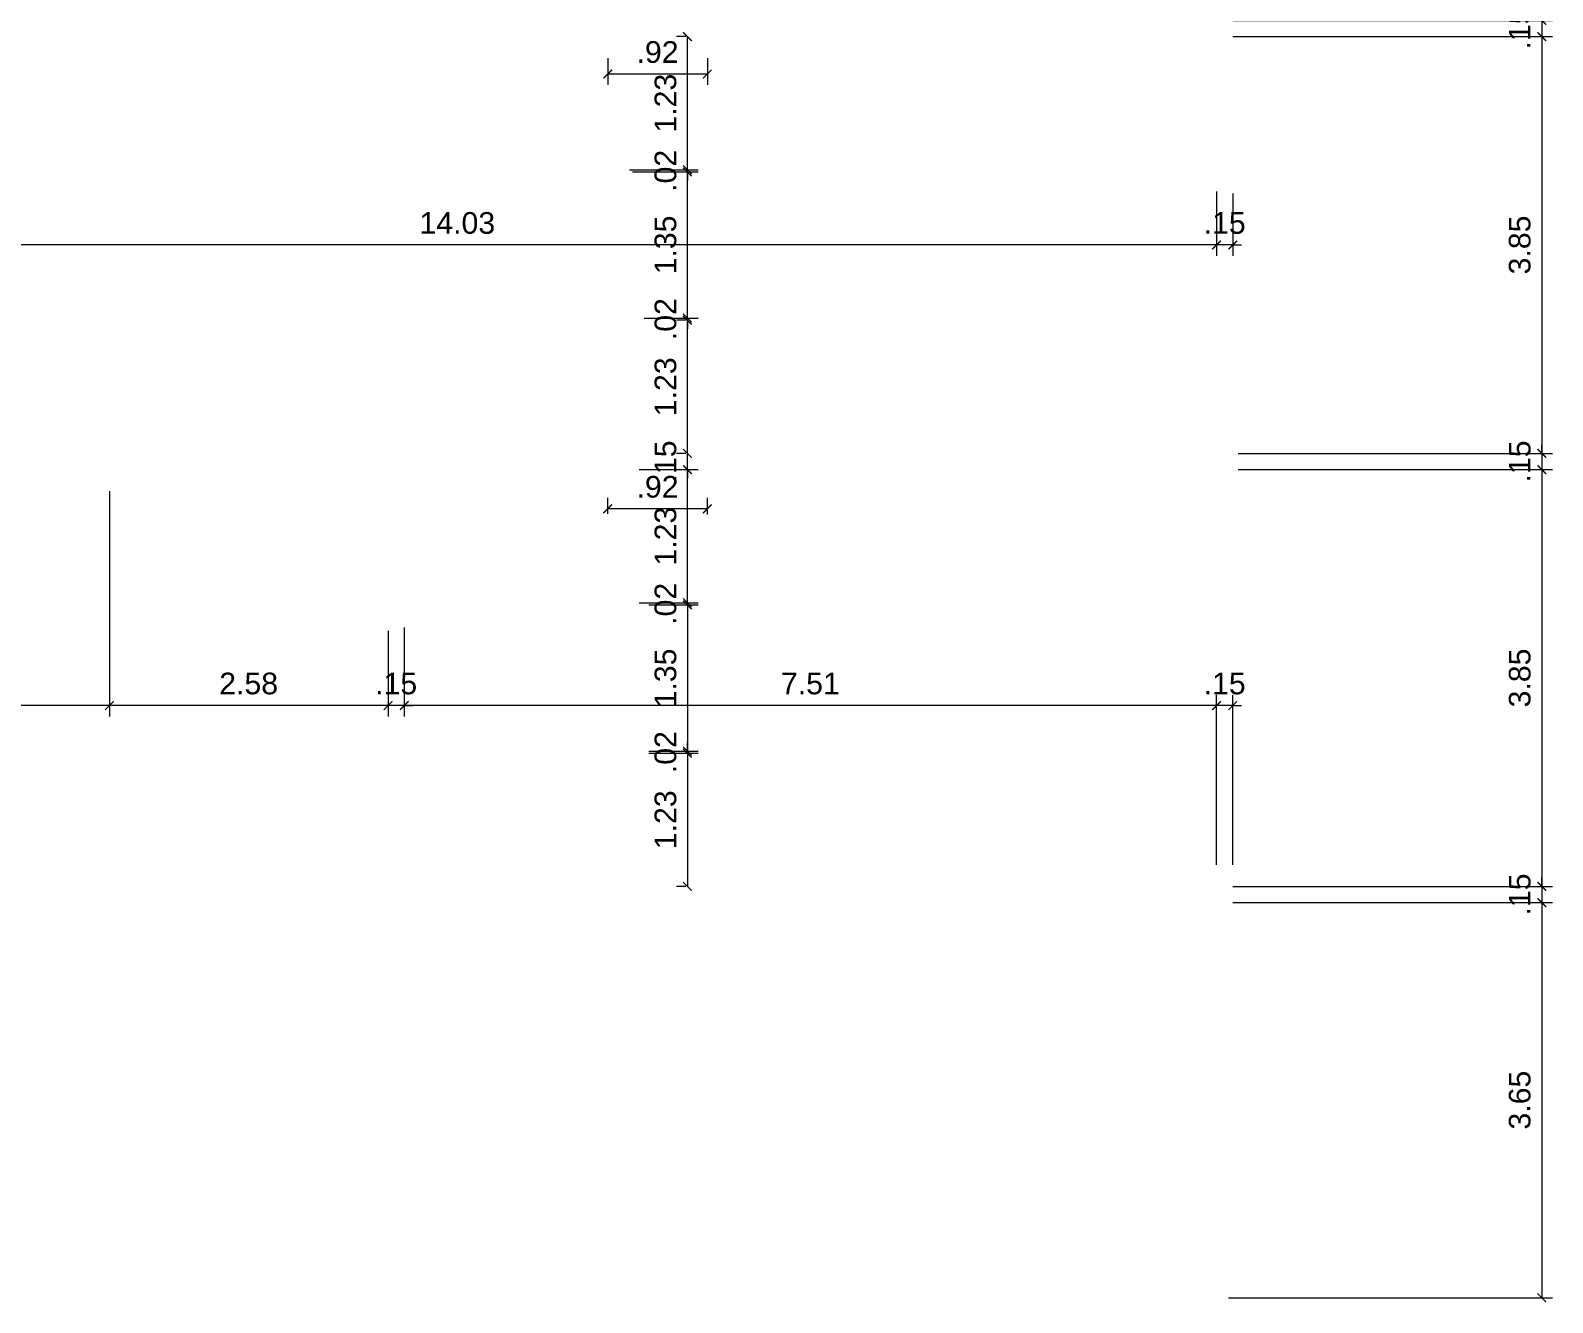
# Model space of a CAD drawing. Header units: metres. Extents: x 2304 to 3408, y 318 to 588.
# Drawn here: x 2368.4 to 2382.46, y 351.67 to 363.42 of the extents above; entities that cross this region are included whole.
import ezdxf

# ---------------------------------------------------------------- set-up
doc = ezdxf.new("R2010")
doc.units = ezdxf.units.M
doc.header["$LTSCALE"] = 5.5
doc.header["$MEASUREMENT"] = 0
doc.header["$PDMODE"] = 1
doc.layers.add('2prancha', color=4, linetype='Continuous', lineweight=18)
doc.layers.add('COTA 1 100', color=2, linetype='Continuous')
doc.styles.add('Luana', font='arial.ttf')
doc.dimstyles.new('arial100', dxfattribs={"dimtxt": 0.2, "dimasz": 0.08, "dimexe": 0.1, "dimexo": 0.2, "dimgap": 0.1, "dimtad": 1, "dimzin": 4, "dimdsep": 46, "dimtxsty": 'Luana', "dimblk": 'ARCHTICK', "dimcen": 0, "dimclrd": 7, "dimclre": 7, "dimclrt": 256, "dimadec": 0, "dimazin": 0, "dimtfac": 1, "dimtix": 1, "dimtmove": 0, "dimatfit": 3, "dimldrblk": 'CLOSEDBLANK', "dimfxl": 0, "dimlwd": 5, "dimlwe": 5, "dimarcsym": 0})

# ---------------------------------------------------------------- blocks, each defined once
blk = doc.blocks.new('_ArchTick')
at = {"color": 0, "linetype": 'ByBlock', "const_width": 0.15}
blk.add_lwpolyline([(-0.5, -0.5), (0.5, 0.5)], dxfattribs=at)
blk = doc.blocks.new('*D121')
at = {"layer": 'COTA 1 100', "color": 7, "lineweight": 5}
for p, q in [((2382.362, 363.51), (2382.362, 363.59)), ((2379.507, 363.51), (2382.462, 363.51)), ((2382.362, 363.51), (2382.362, 363.36)), ((2379.507, 363.36), (2382.462, 363.36)), ((2382.362, 363.36), (2382.362, 363.28))]:
    blk.add_line(p, q, dxfattribs=at)
at = {"layer": 'Defpoints', "color": 0}
for p in [(2379.307, 363.51), (2379.307, 363.36), (2382.362, 363.36)]:
    blk.add_point(p, dxfattribs=at)
at = {"layer": 'COTA 1 100', "color": 7, "lineweight": 5, "xscale": 0.08, "yscale": 0.08, "zscale": 0.08}
for p, rotation in [((2382.362, 363.51), 270), ((2382.362, 363.36), 90)]:
    blk.add_blockref('_ArchTick', p, dxfattribs=dict(at, rotation=rotation))
at = {"layer": 'COTA 1 100', "insert": (2382.159, 363.435), "char_height": 0.2, "attachment_point": 5, "rotation": 90, "style": 'Luana'}
blk.add_mtext('.15', dxfattribs=at)
blk = doc.blocks.new('_ClosedBlank')
at = {"layer": '2prancha', "color": 0, "lineweight": -2}
for p, q in [((-1, 0.17), (0, 0)), ((-1, 0.17), (-1, -0.17)), ((0, 0), (-1, -0.17))]:
    blk.add_line(p, q, dxfattribs=at)
blk = doc.blocks.new('*D122')
at = {"layer": 'COTA 1 100', "color": 7, "lineweight": 5}
for p, q in [((2379.507, 363.36), (2382.462, 363.36)), ((2382.362, 363.36), (2382.362, 359.51)), ((2379.557, 359.51), (2382.462, 359.51))]:
    blk.add_line(p, q, dxfattribs=at)
at = {"layer": 'Defpoints', "color": 0}
for p in [(2379.307, 363.36), (2379.357, 359.51), (2382.362, 359.51)]:
    blk.add_point(p, dxfattribs=at)
at = {"layer": 'COTA 1 100', "color": 7, "lineweight": 5, "xscale": 0.08, "yscale": 0.08, "zscale": 0.08}
for p, rotation in [((2382.362, 363.36), 90), ((2382.362, 359.51), 270)]:
    blk.add_blockref('_ArchTick', p, dxfattribs=dict(at, rotation=rotation))
at = {"layer": 'COTA 1 100', "insert": (2382.159, 361.435), "char_height": 0.2, "attachment_point": 5, "rotation": 90, "style": 'Luana'}
blk.add_mtext('3.85', dxfattribs=at)
blk = doc.blocks.new('*D123')
at = {"layer": 'COTA 1 100', "color": 7, "lineweight": 5}
for p, q in [((2379.557, 359.51), (2382.462, 359.51)), ((2382.362, 359.51), (2382.362, 359.59)), ((2382.362, 359.51), (2382.362, 359.36)), ((2379.557, 359.36), (2382.462, 359.36)), ((2382.362, 359.36), (2382.362, 359.28))]:
    blk.add_line(p, q, dxfattribs=at)
at = {"layer": 'Defpoints', "color": 0}
for p in [(2379.357, 359.51), (2379.357, 359.36), (2382.362, 359.36)]:
    blk.add_point(p, dxfattribs=at)
at = {"layer": 'COTA 1 100', "color": 7, "lineweight": 5, "xscale": 0.08, "yscale": 0.08, "zscale": 0.08}
for p, rotation in [((2382.362, 359.51), 270), ((2382.362, 359.36), 90)]:
    blk.add_blockref('_ArchTick', p, dxfattribs=dict(at, rotation=rotation))
at = {"layer": 'COTA 1 100', "insert": (2382.159, 359.435), "char_height": 0.2, "attachment_point": 5, "rotation": 90, "style": 'Luana'}
blk.add_mtext('.15', dxfattribs=at)
blk = doc.blocks.new('*D124')
at = {"layer": 'COTA 1 100', "color": 7, "lineweight": 5}
for p, q in [((2379.557, 359.36), (2382.462, 359.36)), ((2382.362, 359.36), (2382.362, 355.51)), ((2379.507, 355.51), (2382.462, 355.51))]:
    blk.add_line(p, q, dxfattribs=at)
at = {"layer": 'Defpoints', "color": 0}
for p in [(2379.357, 359.36), (2379.307, 355.51), (2382.362, 355.51)]:
    blk.add_point(p, dxfattribs=at)
at = {"layer": 'COTA 1 100', "color": 7, "lineweight": 5, "xscale": 0.08, "yscale": 0.08, "zscale": 0.08}
for p, rotation in [((2382.362, 359.36), 90), ((2382.362, 355.51), 270)]:
    blk.add_blockref('_ArchTick', p, dxfattribs=dict(at, rotation=rotation))
at = {"layer": 'COTA 1 100', "insert": (2382.159, 357.435), "char_height": 0.2, "attachment_point": 5, "rotation": 90, "style": 'Luana'}
blk.add_mtext('3.85', dxfattribs=at)
blk = doc.blocks.new('*D125')
at = {"layer": 'COTA 1 100', "color": 7, "lineweight": 5}
for p, q in [((2382.362, 355.51), (2382.362, 355.59)), ((2379.507, 355.51), (2382.462, 355.51)), ((2382.362, 355.51), (2382.362, 355.36)), ((2379.507, 355.36), (2382.462, 355.36)), ((2382.362, 355.36), (2382.362, 355.28))]:
    blk.add_line(p, q, dxfattribs=at)
at = {"layer": 'Defpoints', "color": 0}
for p in [(2379.307, 355.51), (2379.307, 355.36), (2382.362, 355.36)]:
    blk.add_point(p, dxfattribs=at)
at = {"layer": 'COTA 1 100', "color": 7, "lineweight": 5, "xscale": 0.08, "yscale": 0.08, "zscale": 0.08}
for p, rotation in [((2382.362, 355.51), 270), ((2382.362, 355.36), 90)]:
    blk.add_blockref('_ArchTick', p, dxfattribs=dict(at, rotation=rotation))
at = {"layer": 'COTA 1 100', "insert": (2382.159, 355.435), "char_height": 0.2, "attachment_point": 5, "rotation": 90, "style": 'Luana'}
blk.add_mtext('.15', dxfattribs=at)
blk = doc.blocks.new('*D126')
at = {"layer": 'COTA 1 100', "color": 7, "lineweight": 5}
for p, q in [((2379.507, 355.36), (2382.462, 355.36)), ((2382.362, 355.36), (2382.362, 351.71)), ((2379.466, 351.71), (2382.462, 351.71))]:
    blk.add_line(p, q, dxfattribs=at)
at = {"layer": 'Defpoints', "color": 0}
for p in [(2379.307, 355.36), (2379.266, 351.71), (2382.362, 351.71)]:
    blk.add_point(p, dxfattribs=at)
at = {"layer": 'COTA 1 100', "color": 7, "lineweight": 5, "xscale": 0.08, "yscale": 0.08, "zscale": 0.08}
for p, rotation in [((2382.362, 355.36), 90), ((2382.362, 351.71), 270)]:
    blk.add_blockref('_ArchTick', p, dxfattribs=dict(at, rotation=rotation))
at = {"layer": 'COTA 1 100', "insert": (2382.159, 353.535), "char_height": 0.2, "attachment_point": 5, "rotation": 90, "style": 'Luana'}
blk.add_mtext('3.65', dxfattribs=at)
blk = doc.blocks.new('*D181')
at = {"layer": 'COTA 1 100', "color": 7, "lineweight": 5}
for p, q in [((2379.357, 355.71), (2379.357, 357.28)), ((2379.507, 355.71), (2379.507, 357.28)), ((2379.357, 357.18), (2379.277, 357.18)), ((2379.507, 357.18), (2379.357, 357.18)), ((2379.507, 357.18), (2379.587, 357.18))]:
    blk.add_line(p, q, dxfattribs=at)
at = {"layer": 'Defpoints', "color": 0}
for p in [(2379.357, 357.18), (2379.357, 355.51), (2379.507, 355.51)]:
    blk.add_point(p, dxfattribs=at)
at = {"layer": 'COTA 1 100', "color": 7, "lineweight": 5, "xscale": 0.08, "yscale": 0.08, "zscale": 0.08}
blk.add_blockref('_ArchTick', (2379.357, 357.18), dxfattribs=at)
at = {"layer": 'COTA 1 100', "color": 7, "lineweight": 5, "xscale": 0.08, "yscale": 0.08, "zscale": 0.08, "rotation": 180}
blk.add_blockref('_ArchTick', (2379.507, 357.18), dxfattribs=at)
at = {"layer": 'COTA 1 100', "insert": (2379.432, 357.383), "char_height": 0.2, "attachment_point": 5, "style": 'Luana'}
blk.add_mtext('.15', dxfattribs=at)
blk = doc.blocks.new('*D182')
at = {"layer": 'COTA 1 100', "color": 7, "lineweight": 5}
for p, q in [((2371.852, 357.9), (2371.852, 357.08)), ((2379.357, 355.71), (2379.357, 357.28)), ((2379.357, 357.18), (2371.852, 357.18))]:
    blk.add_line(p, q, dxfattribs=at)
at = {"layer": 'Defpoints', "color": 0}
for p in [(2371.852, 358.1), (2371.852, 357.18), (2379.357, 355.51)]:
    blk.add_point(p, dxfattribs=at)
at = {"layer": 'COTA 1 100', "color": 7, "lineweight": 5, "xscale": 0.08, "yscale": 0.08, "zscale": 0.08, "rotation": 180}
blk.add_blockref('_ArchTick', (2371.852, 357.18), dxfattribs=at)
at = {"layer": 'COTA 1 100', "color": 7, "lineweight": 5, "xscale": 0.08, "yscale": 0.08, "zscale": 0.08}
blk.add_blockref('_ArchTick', (2379.357, 357.18), dxfattribs=at)
at = {"layer": 'COTA 1 100', "insert": (2375.604, 357.383), "char_height": 0.2, "attachment_point": 5, "style": 'Luana'}
blk.add_mtext('7.51', dxfattribs=at)
blk = doc.blocks.new('*D183')
at = {"layer": 'COTA 1 100', "color": 7, "lineweight": 5}
for p, q in [((2371.702, 357.87), (2371.702, 357.08)), ((2371.852, 357.9), (2371.852, 357.08)), ((2371.702, 357.18), (2371.622, 357.18)), ((2371.852, 357.18), (2371.702, 357.18)), ((2371.852, 357.18), (2371.932, 357.18))]:
    blk.add_line(p, q, dxfattribs=at)
at = {"layer": 'Defpoints', "color": 0}
for p in [(2371.702, 358.07), (2371.852, 358.1), (2371.702, 357.18)]:
    blk.add_point(p, dxfattribs=at)
at = {"layer": 'COTA 1 100', "color": 7, "lineweight": 5, "xscale": 0.08, "yscale": 0.08, "zscale": 0.08}
blk.add_blockref('_ArchTick', (2371.702, 357.18), dxfattribs=at)
at = {"layer": 'COTA 1 100', "color": 7, "lineweight": 5, "xscale": 0.08, "yscale": 0.08, "zscale": 0.08, "rotation": 180}
blk.add_blockref('_ArchTick', (2371.852, 357.18), dxfattribs=at)
at = {"layer": 'COTA 1 100', "insert": (2371.777, 357.383), "char_height": 0.2, "attachment_point": 5, "style": 'Luana'}
blk.add_mtext('.15', dxfattribs=at)
blk = doc.blocks.new('*D184')
at = {"layer": 'COTA 1 100', "color": 7, "lineweight": 5}
for p, q in [((2369.127, 359.16), (2369.127, 357.08)), ((2371.702, 357.87), (2371.702, 357.08)), ((2371.702, 357.18), (2369.127, 357.18))]:
    blk.add_line(p, q, dxfattribs=at)
at = {"layer": 'Defpoints', "color": 0}
for p in [(2369.127, 359.36), (2371.702, 358.07), (2369.127, 357.18)]:
    blk.add_point(p, dxfattribs=at)
at = {"layer": 'COTA 1 100', "color": 7, "lineweight": 5, "xscale": 0.08, "yscale": 0.08, "zscale": 0.08, "rotation": 180}
blk.add_blockref('_ArchTick', (2369.127, 357.18), dxfattribs=at)
at = {"layer": 'COTA 1 100', "color": 7, "lineweight": 5, "xscale": 0.08, "yscale": 0.08, "zscale": 0.08}
blk.add_blockref('_ArchTick', (2371.702, 357.18), dxfattribs=at)
at = {"layer": 'COTA 1 100', "insert": (2370.414, 357.383), "char_height": 0.2, "attachment_point": 5, "style": 'Luana'}
blk.add_mtext('2.58', dxfattribs=at)
blk = doc.blocks.new('*D206')
at = {"layer": 'COTA 1 100', "color": 7, "lineweight": 5}
for p, q in [((2374.022, 359.36), (2374.568, 359.36)), ((2374.468, 358.13), (2374.468, 359.36)), ((2374.022, 358.13), (2374.568, 358.13))]:
    blk.add_line(p, q, dxfattribs=at)
at = {"layer": 'Defpoints', "color": 0}
for p in [(2373.822, 359.36), (2374.468, 359.36), (2373.822, 358.13)]:
    blk.add_point(p, dxfattribs=at)
at = {"layer": 'COTA 1 100', "color": 7, "lineweight": 5, "xscale": 0.08, "yscale": 0.08, "zscale": 0.08}
for p, rotation in [((2374.468, 359.36), 90), ((2374.468, 358.13), 270)]:
    blk.add_blockref('_ArchTick', p, dxfattribs=dict(at, rotation=rotation))
at = {"layer": 'COTA 1 100', "insert": (2374.266, 358.745), "char_height": 0.2, "attachment_point": 5, "rotation": 90, "style": 'Luana'}
blk.add_mtext('1.23', dxfattribs=at)
blk = doc.blocks.new('*D207')
at = {"layer": 'COTA 1 100', "color": 7, "lineweight": 5}
for p, q in [((2373.732, 358.951), (2373.732, 359.098)), ((2374.652, 358.945), (2374.652, 359.098)), ((2374.652, 358.998), (2373.732, 358.998))]:
    blk.add_line(p, q, dxfattribs=at)
at = {"layer": 'Defpoints', "color": 0}
for p in [(2373.732, 358.998), (2373.732, 358.751), (2374.652, 358.745)]:
    blk.add_point(p, dxfattribs=at)
at = {"layer": 'COTA 1 100', "color": 7, "lineweight": 5, "xscale": 0.08, "yscale": 0.08, "zscale": 0.08, "rotation": 180}
blk.add_blockref('_ArchTick', (2373.732, 358.998), dxfattribs=at)
at = {"layer": 'COTA 1 100', "color": 7, "lineweight": 5, "xscale": 0.08, "yscale": 0.08, "zscale": 0.08}
blk.add_blockref('_ArchTick', (2374.652, 358.998), dxfattribs=at)
at = {"layer": 'COTA 1 100', "insert": (2374.192, 359.2), "char_height": 0.2, "attachment_point": 5, "style": 'Luana'}
blk.add_mtext('.92', dxfattribs=at)
blk = doc.blocks.new('*D208')
at = {"layer": 'COTA 1 100', "color": 7, "lineweight": 5}
for p, q in [((2374.452, 359.51), (2374.368, 359.51)), ((2374.468, 359.51), (2374.468, 359.59)), ((2374.468, 359.36), (2374.468, 359.51)), ((2374.022, 359.36), (2374.568, 359.36)), ((2374.468, 359.36), (2374.468, 359.28))]:
    blk.add_line(p, q, dxfattribs=at)
at = {"layer": 'Defpoints', "color": 0}
for p in [(2374.468, 359.51), (2374.652, 359.51), (2373.822, 359.36)]:
    blk.add_point(p, dxfattribs=at)
at = {"layer": 'COTA 1 100', "color": 7, "lineweight": 5, "xscale": 0.08, "yscale": 0.08, "zscale": 0.08}
for p, rotation in [((2374.468, 359.51), 270), ((2374.468, 359.36), 90)]:
    blk.add_blockref('_ArchTick', p, dxfattribs=dict(at, rotation=rotation))
at = {"layer": 'COTA 1 100', "insert": (2374.266, 359.435), "char_height": 0.2, "attachment_point": 5, "rotation": 90, "style": 'Luana'}
blk.add_mtext('.15', dxfattribs=at)
blk = doc.blocks.new('*D209')
at = {"layer": 'COTA 1 100', "color": 7, "lineweight": 5}
for p, q in [((2374.452, 360.74), (2374.368, 360.74)), ((2374.468, 359.51), (2374.468, 360.74)), ((2374.452, 359.51), (2374.368, 359.51))]:
    blk.add_line(p, q, dxfattribs=at)
at = {"layer": 'Defpoints', "color": 0}
for p in [(2374.468, 360.74), (2374.652, 360.74), (2374.652, 359.51)]:
    blk.add_point(p, dxfattribs=at)
at = {"layer": 'COTA 1 100', "color": 7, "lineweight": 5, "xscale": 0.08, "yscale": 0.08, "zscale": 0.08}
for p, rotation in [((2374.468, 360.74), 90), ((2374.468, 359.51), 270)]:
    blk.add_blockref('_ArchTick', p, dxfattribs=dict(at, rotation=rotation))
at = {"layer": 'COTA 1 100', "insert": (2374.266, 360.125), "char_height": 0.2, "attachment_point": 5, "rotation": 90, "style": 'Luana'}
blk.add_mtext('1.23', dxfattribs=at)
blk = doc.blocks.new('*D210')
at = {"layer": 'COTA 1 100', "color": 7, "lineweight": 5}
for p, q in [((2374.468, 358.13), (2374.468, 358.21)), ((2374.022, 358.13), (2374.568, 358.13)), ((2374.112, 358.11), (2374.568, 358.11)), ((2374.468, 358.13), (2374.468, 358.11)), ((2374.468, 358.11), (2374.468, 358.03))]:
    blk.add_line(p, q, dxfattribs=at)
at = {"layer": 'Defpoints', "color": 0}
for p in [(2373.822, 358.13), (2373.912, 358.11), (2374.468, 358.11)]:
    blk.add_point(p, dxfattribs=at)
at = {"layer": 'COTA 1 100', "color": 7, "lineweight": 5, "xscale": 0.08, "yscale": 0.08, "zscale": 0.08}
for p, rotation in [((2374.468, 358.13), 270), ((2374.468, 358.11), 90)]:
    blk.add_blockref('_ArchTick', p, dxfattribs=dict(at, rotation=rotation))
at = {"layer": 'COTA 1 100', "insert": (2374.266, 358.12), "char_height": 0.2, "attachment_point": 5, "rotation": 90, "style": 'Luana'}
blk.add_mtext('.02', dxfattribs=at)
blk = doc.blocks.new('*D211')
at = {"layer": 'COTA 1 100', "color": 7, "lineweight": 5}
for p, q in [((2374.112, 358.11), (2374.568, 358.11)), ((2374.468, 358.11), (2374.468, 356.76)), ((2374.112, 356.76), (2374.568, 356.76))]:
    blk.add_line(p, q, dxfattribs=at)
at = {"layer": 'Defpoints', "color": 0}
for p in [(2373.912, 358.11), (2373.912, 356.76), (2374.468, 356.76)]:
    blk.add_point(p, dxfattribs=at)
at = {"layer": 'COTA 1 100', "color": 7, "lineweight": 5, "xscale": 0.08, "yscale": 0.08, "zscale": 0.08}
for p, rotation in [((2374.468, 358.11), 90), ((2374.468, 356.76), 270)]:
    blk.add_blockref('_ArchTick', p, dxfattribs=dict(at, rotation=rotation))
at = {"layer": 'COTA 1 100', "insert": (2374.266, 357.435), "char_height": 0.2, "attachment_point": 5, "rotation": 90, "style": 'Luana'}
blk.add_mtext('1.35', dxfattribs=at)
blk = doc.blocks.new('*D212')
at = {"layer": 'COTA 1 100', "color": 7, "lineweight": 5}
for p, q in [((2374.468, 356.76), (2374.468, 356.84)), ((2374.112, 356.76), (2374.568, 356.76)), ((2374.112, 356.74), (2374.568, 356.74)), ((2374.468, 356.76), (2374.468, 356.74)), ((2374.468, 356.74), (2374.468, 356.66))]:
    blk.add_line(p, q, dxfattribs=at)
at = {"layer": 'Defpoints', "color": 0}
for p in [(2373.912, 356.76), (2373.912, 356.74), (2374.468, 356.74)]:
    blk.add_point(p, dxfattribs=at)
at = {"layer": 'COTA 1 100', "color": 7, "lineweight": 5, "xscale": 0.08, "yscale": 0.08, "zscale": 0.08}
for p, rotation in [((2374.468, 356.76), 270), ((2374.468, 356.74), 90)]:
    blk.add_blockref('_ArchTick', p, dxfattribs=dict(at, rotation=rotation))
at = {"layer": 'COTA 1 100', "insert": (2374.266, 356.75), "char_height": 0.2, "attachment_point": 5, "rotation": 90, "style": 'Luana'}
blk.add_mtext('.02', dxfattribs=at)
blk = doc.blocks.new('*D213')
at = {"layer": 'COTA 1 100', "color": 7, "lineweight": 5}
for p, q in [((2374.112, 356.74), (2374.568, 356.74)), ((2374.468, 356.74), (2374.468, 355.51)), ((2374.452, 355.51), (2374.368, 355.51))]:
    blk.add_line(p, q, dxfattribs=at)
at = {"layer": 'Defpoints', "color": 0}
for p in [(2373.912, 356.74), (2374.468, 355.51), (2374.652, 355.51)]:
    blk.add_point(p, dxfattribs=at)
at = {"layer": 'COTA 1 100', "color": 7, "lineweight": 5, "xscale": 0.08, "yscale": 0.08, "zscale": 0.08}
for p, rotation in [((2374.468, 356.74), 90), ((2374.468, 355.51), 270)]:
    blk.add_blockref('_ArchTick', p, dxfattribs=dict(at, rotation=rotation))
at = {"layer": 'COTA 1 100', "insert": (2374.266, 356.125), "char_height": 0.2, "attachment_point": 5, "rotation": 90, "style": 'Luana'}
blk.add_mtext('1.23', dxfattribs=at)
blk = doc.blocks.new('*D214')
at = {"layer": 'COTA 1 100', "color": 7, "lineweight": 5}
for p, q in [((2374.068, 360.76), (2374.568, 360.76)), ((2374.452, 360.74), (2374.368, 360.74)), ((2374.468, 360.76), (2374.468, 360.84)), ((2374.468, 360.74), (2374.468, 360.76)), ((2374.468, 360.74), (2374.468, 360.66))]:
    blk.add_line(p, q, dxfattribs=at)
at = {"layer": 'Defpoints', "color": 0}
for p in [(2373.868, 360.76), (2374.468, 360.76), (2374.652, 360.74)]:
    blk.add_point(p, dxfattribs=at)
at = {"layer": 'COTA 1 100', "color": 7, "lineweight": 5, "xscale": 0.08, "yscale": 0.08, "zscale": 0.08}
for p, rotation in [((2374.468, 360.76), 270), ((2374.468, 360.74), 90)]:
    blk.add_blockref('_ArchTick', p, dxfattribs=dict(at, rotation=rotation))
at = {"layer": 'COTA 1 100', "insert": (2374.266, 360.75), "char_height": 0.2, "attachment_point": 5, "rotation": 90, "style": 'Luana'}
blk.add_mtext('.02', dxfattribs=at)
blk = doc.blocks.new('*D215')
at = {"layer": 'COTA 1 100', "color": 7, "lineweight": 5}
for p, q in [((2373.962, 362.11), (2374.568, 362.11)), ((2374.468, 360.76), (2374.468, 362.11)), ((2374.068, 360.76), (2374.568, 360.76))]:
    blk.add_line(p, q, dxfattribs=at)
at = {"layer": 'Defpoints', "color": 0}
for p in [(2373.762, 362.11), (2374.468, 362.11), (2373.868, 360.76)]:
    blk.add_point(p, dxfattribs=at)
at = {"layer": 'COTA 1 100', "color": 7, "lineweight": 5, "xscale": 0.08, "yscale": 0.08, "zscale": 0.08}
for p, rotation in [((2374.468, 362.11), 90), ((2374.468, 360.76), 270)]:
    blk.add_blockref('_ArchTick', p, dxfattribs=dict(at, rotation=rotation))
at = {"layer": 'COTA 1 100', "insert": (2374.266, 361.435), "char_height": 0.2, "attachment_point": 5, "rotation": 90, "style": 'Luana'}
blk.add_mtext('1.35', dxfattribs=at)
blk = doc.blocks.new('*D216')
at = {"layer": 'COTA 1 100', "color": 7, "lineweight": 5}
for p, q in [((2374.468, 362.13), (2374.468, 362.21)), ((2373.932, 362.13), (2374.568, 362.13)), ((2373.962, 362.11), (2374.568, 362.11)), ((2374.468, 362.11), (2374.468, 362.13)), ((2374.468, 362.11), (2374.468, 362.03))]:
    blk.add_line(p, q, dxfattribs=at)
at = {"layer": 'Defpoints', "color": 0}
for p in [(2373.732, 362.13), (2373.762, 362.11), (2374.468, 362.13)]:
    blk.add_point(p, dxfattribs=at)
at = {"layer": 'COTA 1 100', "color": 7, "lineweight": 5, "xscale": 0.08, "yscale": 0.08, "zscale": 0.08}
for p, rotation in [((2374.468, 362.13), 270), ((2374.468, 362.11), 90)]:
    blk.add_blockref('_ArchTick', p, dxfattribs=dict(at, rotation=rotation))
at = {"layer": 'COTA 1 100', "insert": (2374.266, 362.12), "char_height": 0.2, "attachment_point": 5, "rotation": 90, "style": 'Luana'}
blk.add_mtext('.02', dxfattribs=at)
blk = doc.blocks.new('*D217')
at = {"layer": 'COTA 1 100', "color": 7, "lineweight": 5}
for p, q in [((2374.452, 363.36), (2374.368, 363.36)), ((2374.468, 362.13), (2374.468, 363.36)), ((2373.932, 362.13), (2374.568, 362.13))]:
    blk.add_line(p, q, dxfattribs=at)
at = {"layer": 'Defpoints', "color": 0}
for p in [(2374.468, 363.36), (2374.652, 363.36), (2373.732, 362.13)]:
    blk.add_point(p, dxfattribs=at)
at = {"layer": 'COTA 1 100', "color": 7, "lineweight": 5, "xscale": 0.08, "yscale": 0.08, "zscale": 0.08}
for p, rotation in [((2374.468, 363.36), 90), ((2374.468, 362.13), 270)]:
    blk.add_blockref('_ArchTick', p, dxfattribs=dict(at, rotation=rotation))
at = {"layer": 'COTA 1 100', "insert": (2374.266, 362.745), "char_height": 0.2, "attachment_point": 5, "rotation": 90, "style": 'Luana'}
blk.add_mtext('1.23', dxfattribs=at)
blk = doc.blocks.new('*D218')
at = {"layer": 'COTA 1 100', "color": 7, "lineweight": 5}
for p, q in [((2373.732, 363.16), (2373.732, 362.914)), ((2374.652, 363.16), (2374.652, 362.914)), ((2374.652, 363.014), (2373.732, 363.014))]:
    blk.add_line(p, q, dxfattribs=at)
at = {"layer": 'Defpoints', "color": 0}
for p in [(2373.732, 363.36), (2374.652, 363.36), (2373.732, 363.014)]:
    blk.add_point(p, dxfattribs=at)
at = {"layer": 'COTA 1 100', "color": 7, "lineweight": 5, "xscale": 0.08, "yscale": 0.08, "zscale": 0.08, "rotation": 180}
blk.add_blockref('_ArchTick', (2373.732, 363.014), dxfattribs=at)
at = {"layer": 'COTA 1 100', "color": 7, "lineweight": 5, "xscale": 0.08, "yscale": 0.08, "zscale": 0.08}
blk.add_blockref('_ArchTick', (2374.652, 363.014), dxfattribs=at)
at = {"layer": 'COTA 1 100', "insert": (2374.192, 363.216), "char_height": 0.2, "attachment_point": 5, "style": 'Luana'}
blk.add_mtext('.92', dxfattribs=at)
blk = doc.blocks.new('*D231')
at = {"layer": 'COTA 1 100', "color": 7, "lineweight": 5}
for p, q in [((2379.357, 361.93), (2379.357, 361.335)), ((2379.507, 361.91), (2379.507, 361.335)), ((2379.357, 361.435), (2379.277, 361.435)), ((2379.507, 361.435), (2379.357, 361.435)), ((2379.507, 361.435), (2379.587, 361.435))]:
    blk.add_line(p, q, dxfattribs=at)
at = {"layer": 'Defpoints', "color": 0}
for p in [(2379.357, 362.13), (2379.507, 362.11), (2379.357, 361.435)]:
    blk.add_point(p, dxfattribs=at)
at = {"layer": 'COTA 1 100', "color": 7, "lineweight": 5, "xscale": 0.08, "yscale": 0.08, "zscale": 0.08}
blk.add_blockref('_ArchTick', (2379.357, 361.435), dxfattribs=at)
at = {"layer": 'COTA 1 100', "color": 7, "lineweight": 5, "xscale": 0.08, "yscale": 0.08, "zscale": 0.08, "rotation": 180}
blk.add_blockref('_ArchTick', (2379.507, 361.435), dxfattribs=at)
at = {"layer": 'COTA 1 100', "insert": (2379.432, 361.637), "char_height": 0.2, "attachment_point": 5, "style": 'Luana'}
blk.add_mtext('.15', dxfattribs=at)
blk = doc.blocks.new('*D232')
at = {"layer": 'COTA 1 100', "color": 7, "lineweight": 5}
for p, q in [((2365.327, 361.95), (2365.327, 361.335)), ((2379.357, 361.93), (2379.357, 361.335)), ((2379.357, 361.435), (2365.327, 361.435))]:
    blk.add_line(p, q, dxfattribs=at)
at = {"layer": 'Defpoints', "color": 0}
for p in [(2365.327, 362.15), (2379.357, 362.13), (2365.327, 361.435)]:
    blk.add_point(p, dxfattribs=at)
at = {"layer": 'COTA 1 100', "color": 7, "lineweight": 5, "xscale": 0.08, "yscale": 0.08, "zscale": 0.08, "rotation": 180}
blk.add_blockref('_ArchTick', (2365.327, 361.435), dxfattribs=at)
at = {"layer": 'COTA 1 100', "color": 7, "lineweight": 5, "xscale": 0.08, "yscale": 0.08, "zscale": 0.08}
blk.add_blockref('_ArchTick', (2379.357, 361.435), dxfattribs=at)
at = {"layer": 'COTA 1 100', "insert": (2372.342, 361.637), "char_height": 0.2, "attachment_point": 5, "style": 'Luana'}
blk.add_mtext('14.03', dxfattribs=at)
blk = doc.blocks.new('*D238')
at = {"layer": 'COTA 1 100', "color": 7, "lineweight": 5}
for p, q in [((2369.127, 359.16), (2369.127, 357.08)), ((2366.127, 358.959), (2366.127, 357.08)), ((2369.127, 357.18), (2366.127, 357.18))]:
    blk.add_line(p, q, dxfattribs=at)
at = {"layer": 'Defpoints', "color": 0}
for p in [(2369.127, 359.36), (2366.127, 359.159), (2366.127, 357.18)]:
    blk.add_point(p, dxfattribs=at)
at = {"layer": 'COTA 1 100', "color": 7, "lineweight": 5, "xscale": 0.08, "yscale": 0.08, "zscale": 0.08, "rotation": 180}
blk.add_blockref('_ArchTick', (2366.127, 357.18), dxfattribs=at)
at = {"layer": 'COTA 1 100', "color": 7, "lineweight": 5, "xscale": 0.08, "yscale": 0.08, "zscale": 0.08}
blk.add_blockref('_ArchTick', (2369.127, 357.18), dxfattribs=at)
at = {"layer": 'COTA 1 100', "insert": (2367.627, 357.383), "char_height": 0.2, "attachment_point": 5, "style": 'Luana'}
blk.add_mtext('3.00', dxfattribs=at)

msp = doc.modelspace()

# ---------------------------------------------------------------- dimensions: what is measured, and where the dimension line sits
at = {"layer": 'COTA 1 100'}
for base, p1, p2, picture, middle in [((2382.362, 363.36), (2379.307, 363.51), (2379.307, 363.36), '*D121', (2382.159, 363.435)), ((2374.468, 363.36), (2373.732, 362.13), (2374.652, 363.36), '*D217', (2374.266, 362.745)), ((2382.362, 359.51), (2379.307, 363.36), (2379.357, 359.51), '*D122', (2382.159, 361.435)), ((2374.468, 362.13), (2373.762, 362.11), (2373.732, 362.13), '*D216', (2374.266, 362.12)), ((2374.468, 362.11), (2373.868, 360.76), (2373.762, 362.11), '*D215', (2374.266, 361.435)), ((2374.468, 360.76), (2374.652, 360.74), (2373.868, 360.76), '*D214', (2374.266, 360.75)), ((2374.468, 360.74), (2374.652, 359.51), (2374.652, 360.74), '*D209', (2374.266, 360.125)), ((2374.468, 359.51), (2373.822, 359.36), (2374.652, 359.51), '*D208', (2374.266, 359.435)), ((2382.362, 359.36), (2379.357, 359.51), (2379.357, 359.36), '*D123', (2382.159, 359.435)), ((2382.362, 355.51), (2379.357, 359.36), (2379.307, 355.51), '*D124', (2382.159, 357.435)), ((2374.468, 358.11), (2373.822, 358.13), (2373.912, 358.11), '*D210', (2374.266, 358.12)), ((2374.468, 356.76), (2373.912, 358.11), (2373.912, 356.76), '*D211', (2374.266, 357.435)), ((2374.468, 356.74), (2373.912, 356.76), (2373.912, 356.74), '*D212', (2374.266, 356.75)), ((2374.468, 355.51), (2373.912, 356.74), (2374.652, 355.51), '*D213', (2374.266, 356.125)), ((2382.362, 355.36), (2379.307, 355.51), (2379.307, 355.36), '*D125', (2382.159, 355.435)), ((2382.362, 351.71), (2379.307, 355.36), (2379.266, 351.71), '*D126', (2382.159, 353.535))]:
    dim = msp.add_linear_dim(base=base, p1=p1, p2=p2, angle=90, dimstyle='arial100', override={"dimtmove": 1}, dxfattribs=at)
    dim.commit()
    dim.dimension.update_dxf_attribs({"geometry": picture, "text_midpoint": middle})
for base, p1, p2, picture, middle in [((2373.732, 363.014), (2374.652, 363.36), (2373.732, 363.36), '*D218', (2374.192, 363.216)), ((2379.357, 361.435), (2379.507, 362.11), (2379.357, 362.13), '*D231', (2379.432, 361.637)), ((2373.732, 358.998), (2374.652, 358.745), (2373.732, 358.751), '*D207', (2374.192, 359.2)), ((2379.357, 357.18), (2379.507, 355.51), (2379.357, 355.51), '*D181', (2379.432, 357.383))]:
    dim = msp.add_linear_dim(base=base, p1=p1, p2=p2, dimstyle='arial100', dxfattribs=at)
    dim.commit()
    dim.dimension.update_dxf_attribs({"geometry": picture, "text_midpoint": middle})
for base, p1, p2, picture, middle in [((2365.327, 361.435), (2379.357, 362.13), (2365.327, 362.15), '*D232', (2372.342, 361.637)), ((2366.127, 357.18), (2369.127, 359.36), (2366.127, 359.159), '*D238', (2367.627, 357.383)), ((2369.12655026, 357.180475107), (2371.70155026, 358.069621679), (2369.12655026, 359.359621679), '*D184', (2370.41405026, 357.382589704)), ((2371.702, 357.18), (2371.852, 358.1), (2371.702, 358.07), '*D183', (2371.777, 357.383)), ((2371.85155026, 357.180475107), (2379.35655026, 355.509621679), (2371.85155026, 358.099621679), '*D182', (2375.60405026, 357.382589704))]:
    dim = msp.add_linear_dim(base=base, p1=p1, p2=p2, dimstyle='arial100', override={"dimtmove": 1}, dxfattribs=at)
    dim.commit()
    dim.dimension.update_dxf_attribs({"geometry": picture, "text_midpoint": middle})
dim = msp.add_linear_dim(base=(2374.468, 359.36), p1=(2373.822, 358.13), p2=(2373.822, 359.36), angle=90, dimstyle='arial100', dxfattribs=at)
dim.commit()
dim.dimension.update_dxf_attribs({"geometry": '*D206', "text_midpoint": (2374.266, 358.745)})

doc.saveas('drawing.dxf')
